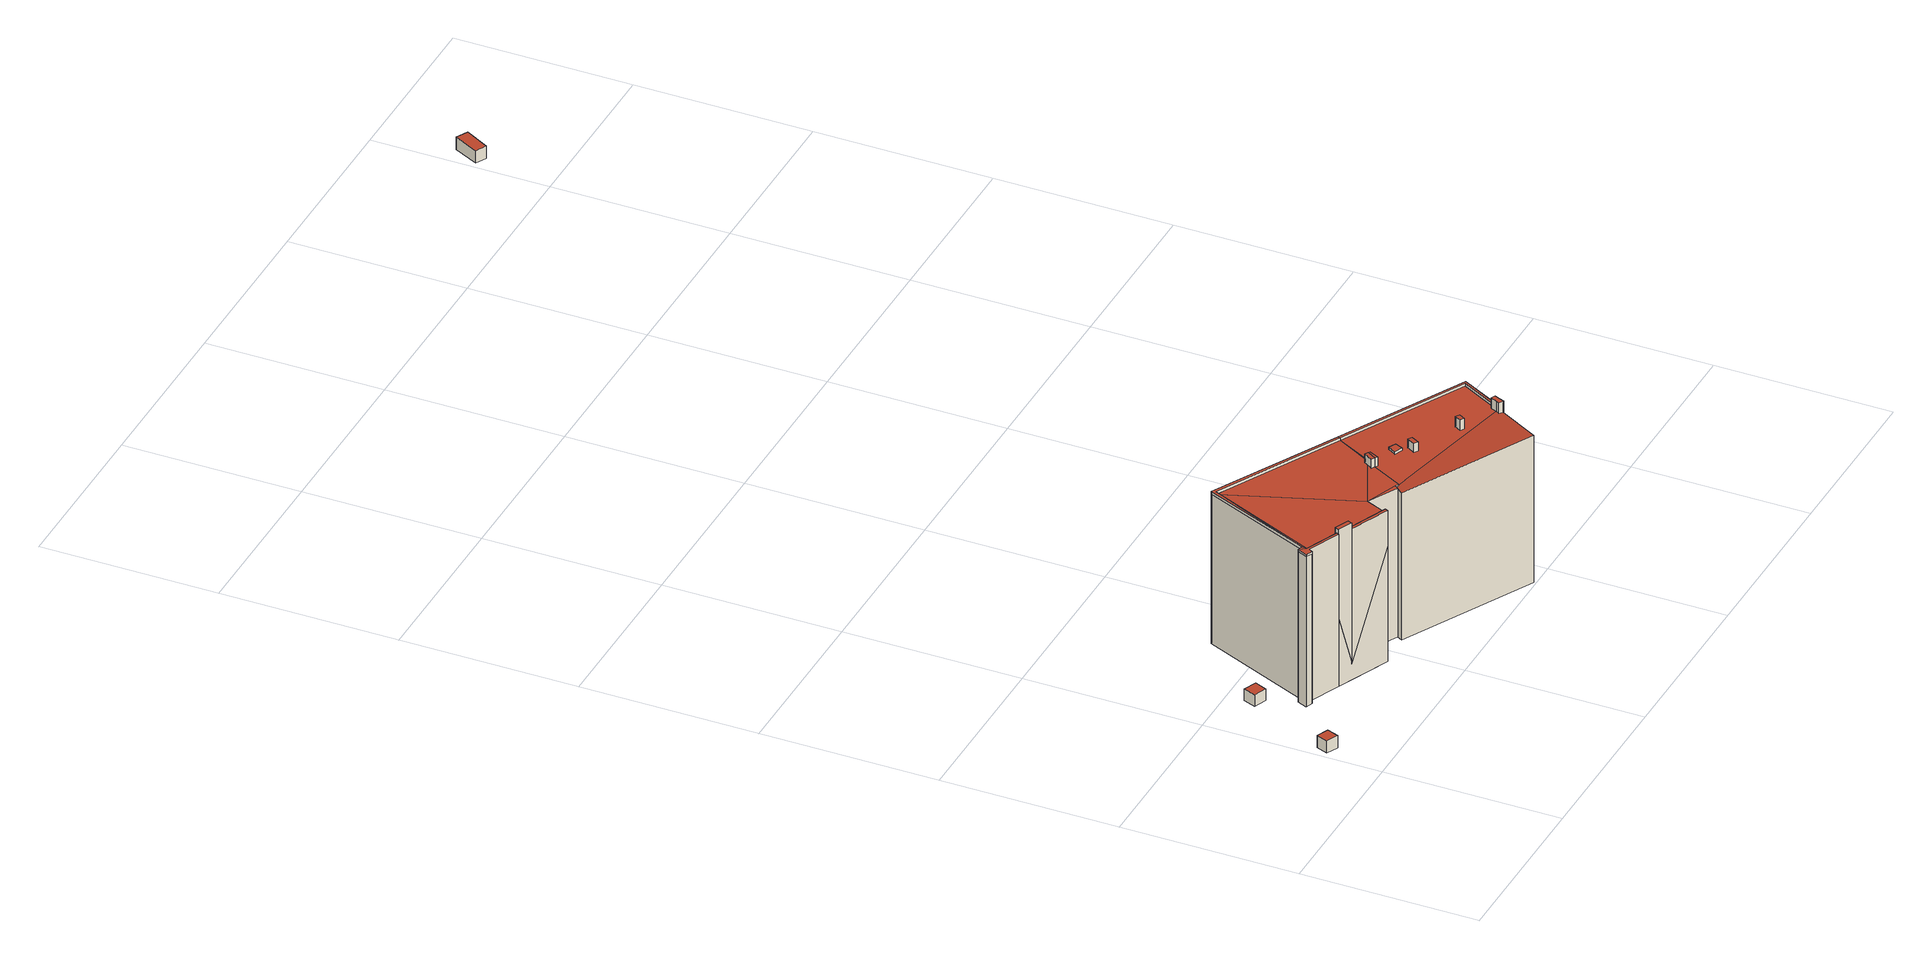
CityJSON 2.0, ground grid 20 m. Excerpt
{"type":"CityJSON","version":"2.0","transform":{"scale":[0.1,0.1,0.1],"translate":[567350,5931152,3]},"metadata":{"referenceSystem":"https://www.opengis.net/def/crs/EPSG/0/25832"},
"CityObjects":{
"building1":{"type":"Building","attributes":{"Grundfläche 2D":"2.053243","Grundhöhe NN":"3.967"},"geometry":[{"type":"Solid","lod":"3","boundaries":[[[[0,1,2,3]],[[4,5,3,2]],[[5,6,0,3]],[[6,7,1,0]],[[7,4,2,1]],[[7,6,5,4]]]],"semantics":{"surfaces":[{"type":"RoofSurface"},{"type":"WallSurface"},{"type":"GroundSurface"}],"values":[[0,1,1,1,1,2]]}}]},
"building2":{"type":"Building","attributes":{"Grundfläche 2D":"2.338818","Grundhöhe NN":"4.241"},"geometry":[{"type":"Solid","lod":"3","boundaries":[[[[8,9,10,11]],[[12,13,11,10]],[[13,14,8,11]],[[14,15,9,8]],[[15,12,10,9]],[[15,14,13,12]]]],"semantics":{"surfaces":[{"type":"RoofSurface"},{"type":"WallSurface"},{"type":"GroundSurface"}],"values":[[0,1,1,1,1,2]]}}]},
"building3":{"type":"Building","attributes":{"Grundfläche 2D":"200.994738","Grundhöhe NN":"4.140"},"children":["building3-1","building3-2","building3-3"],"geometry":[{"type":"MultiSurface","lod":"3","boundaries":[[[16,17,18]],[[17,19,18]],[[17,16,20,21,22,23,24,25]],[[18,19,26,27,28,29]],[[30,31,32,33,34,35,36]],[[37,38,36]],[[39,36,38,40,41,42]],[[43,30,44]],[[42,45,44,30,36,39]],[[46,47,16,18]],[[47,48,20,16]],[[21,20,48,49]],[[49,50,22,21]],[[17,25,32,31]],[[31,30,43,26,19,17]],[[44,45,27,26,43]],[[28,27,45,51]],[[51,52,29,28]],[[52,46,18,29]],[[53,54,23,22,50]],[[50,49,55,53]],[[34,33,50,53,56]],[[57,36,35,34,56,58]],[[37,36,57,59]],[[38,37,59,60]],[[40,38,60,61]],[[45,42,41,40,61,62]],[[51,45,62,63]],[[52,51,63,64]],[[46,52,64,65]],[[47,46,65,66]],[[48,47,66,67]],[[49,48,67,55]],[[53,55,67,66,65,64,63,62,61,60,59,57,58,56]]],"semantics":{"surfaces":[{"type":"RoofSurface"},{"type":"WallSurface"},{"type":"GroundSurface"}],"values":[0,0,0,0,0,0,0,0,0,1,1,1,1,1,1,1,1,1,1,1,1,1,1,1,1,1,1,1,1,1,1,1,1,2]}}]},
"building3-1":{"type":"BuildingInstallation","parents":["building3"],"geometry":[{"type":"MultiSurface","lod":"3","boundaries":[[[68,69,70,71,72,73,74]],[[75,76,77,78,72,71,70]],[[79,75,70,69]],[[73,72,78,80]],[[68,74,73,80,32,25,24,23]],[[54,81,79,69,68,23]]],"semantics":{"surfaces":[{"type":"RoofSurface"},{"type":"WallSurface"}],"values":[0,1,1,1,1,1]}}]},
"building3-2":{"type":"BuildingInstallation","parents":["building3"],"geometry":[{"type":"MultiSurface","lod":"3","boundaries":[[[75,79,82,83,76]],[[76,83,35,77]],[[56,34,82,79,81]],[[34,35,83,82]],[[58,35,83,35]]],"semantics":{"surfaces":[{"type":"RoofSurface"},{"type":"WallSurface"}],"values":[0,1,1,1,1]}}]},
"building3-3":{"type":"BuildingInstallation","parents":["building3"],"geometry":[{"type":"MultiSurface","lod":"3","boundaries":[[[84,85,86,87]],[[42,88,85,84]],[[39,89,86,85,88]],[[89,41,87,86]],[[84,87,41,42]]],"semantics":{"surfaces":[{"type":"RoofSurface"},{"type":"WallSurface"}],"values":[0,1,1,1,1]}}]},
"building4":{"type":"Building","attributes":{"Grundfläche 2D":"182.341816","Grundhöhe NN":"4.103"},"children":["building4-1","building4-2","building4-3","building4-4","building4-5","building4-6"],"geometry":[{"type":"Solid","lod":"3","boundaries":[[[[90,91,92,93,94,95,96,97]],[[96,97,96,95]],[[51,97,96,95,98,99]],[[90,97,61,60]],[[91,90,60,59]],[[92,91,59,100]],[[93,92,100,101]],[[102,103,99,98,95,94,93,101,104]],[[51,99,103,63]],[[97,51,63,61]],[[102,104,101,100,59,60,61,63,103]]]],"semantics":{"surfaces":[{"type":"RoofSurface"},{"type":"WallSurface"},{"type":"GroundSurface"}],"values":[[0,0,0,1,1,1,1,1,1,1,2]]}}]},
"building4-1":{"type":"BuildingInstallation","parents":["building4"],"geometry":[{"type":"MultiSurface","lod":"3","boundaries":[[[105,106,107,108]],[[108,107,109,110]],[[105,108,110,111]],[[106,105,111,112]],[[107,106,112,109]]],"semantics":{"surfaces":[{"type":"RoofSurface"},{"type":"WallSurface"}],"values":[0,1,1,1,1]}}]},
"building4-2":{"type":"BuildingInstallation","parents":["building4"],"geometry":[{"type":"MultiSurface","lod":"3","boundaries":[[[113,114,115,116]],[[116,115,117,118]],[[113,116,118,119]],[[114,113,119,120]],[[115,114,120,117]]],"semantics":{"surfaces":[{"type":"RoofSurface"},{"type":"WallSurface"}],"values":[0,1,1,1,1]}}]},
"building4-3":{"type":"BuildingInstallation","parents":["building4"],"geometry":[{"type":"MultiSurface","lod":"3","boundaries":[[[28,27,121,122,123,124]],[[51,45,27,28]],[[121,27,45,125]],[[122,121,125,126]],[[127,98,99,124,123]],[[99,51,28,124]]],"semantics":{"surfaces":[{"type":"RoofSurface"},{"type":"WallSurface"}],"values":[0,1,1,1,1,1]}}]},
"building4-4":{"type":"BuildingInstallation","parents":["building4"],"geometry":[{"type":"MultiSurface","lod":"3","boundaries":[[[128,129,130,131,132,133,134]],[[130,129,123,122,126,135]],[[131,130,135,96]],[[96,136,132,131]],[[136,94,133,132]],[[137,134,133,94,138]],[[127,123,129,128,95]],[[128,134,137,139,95]]],"semantics":{"surfaces":[{"type":"RoofSurface"},{"type":"WallSurface"}],"values":[0,1,1,1,1,1,1,1]}}]},
"building4-5":{"type":"BuildingInstallation","parents":["building4"],"geometry":[{"type":"MultiSurface","lod":"3","boundaries":[[[140,141,142,143]],[[143,142,144,145]],[[140,143,145,146]],[[141,140,146,147]],[[142,141,147,144]]],"semantics":{"surfaces":[{"type":"RoofSurface"},{"type":"WallSurface"}],"values":[0,1,1,1,1]}}]},
"building4-6":{"type":"BuildingInstallation","parents":["building4"],"geometry":[{"type":"MultiSurface","lod":"3","boundaries":[[[148,149,84,87]],[[87,84,150,41]],[[148,87,41,151]],[[149,148,151,152]],[[84,149,152,150]]],"semantics":{"surfaces":[{"type":"RoofSurface"},{"type":"WallSurface"}],"values":[0,1,1,1,1]}}]},
"building5":{"type":"Building","attributes":{"Grundfläche 2D":"2.195458","Grundhöhe NN":"4.495"},"geometry":[{"type":"Solid","lod":"3","boundaries":[[[[153,154,155,156]],[[157,158,156,155]],[[158,159,153,156]],[[159,160,154,153]],[[160,157,155,154]],[[160,159,158,157]]]],"semantics":{"surfaces":[{"type":"RoofSurface"},{"type":"WallSurface"},{"type":"GroundSurface"}],"values":[[0,1,1,1,1,2]]}}]},
"building6":{"type":"Building","attributes":{"Grundfläche 2D":"4.442001","Grundhöhe NN":"4.512"},"geometry":[{"type":"Solid","lod":"3","boundaries":[[[[161,162,163,164]],[[165,166,164,163]],[[166,167,161,164]],[[167,168,162,161]],[[168,165,163,162]],[[168,167,166,165]]]],"semantics":{"surfaces":[{"type":"RoofSurface"},{"type":"WallSurface"},{"type":"GroundSurface"}],"values":[[0,1,1,1,1,2]]}}]}
},
"vertices":[
[26,72,25],[13,78,25],[8,65,25],[21,59,25],[8,65,10],[21,59,10],[26,72,10],[13,78,10],
[65,159,26],[71,173,26],[56,179,26],[51,165,26],[56,179,12],[51,165,12],[65,159,12],[71,173,12],
[78,129,197],[84,122,197],[83,127,198],[137,247,197],[73,118,197],[81,115,197],[83,119,197],[120,103,197],[120,104,197],[121,106,197],[137,248,197],[277,174,197],[278,177,197],[136,252,197],[137,247,194],[84,122,194],[121,106,193],[120,104,193],[181,77,192],[182,80,192],[192,104,192],[225,86,193],[228,90,193],[250,131,193],[232,88,193],[250,123,193],[256,133,194],[137,248,194],[143,244,194],[277,174,194],[83,127,194],[78,129,195],[73,118,195],[81,115,194],[83,119,194],[278,177,194],[136,252,194],[83,119,11],[120,103,11],[81,115,11],[181,77,11],[192,104,11],[182,80,11],[225,86,11],[228,90,11],[232,88,11],[277,174,11],[278,177,11],[136,252,11],[83,127,11],[78,129,11],[73,118,11],
[120,103,203],[136,96,203],[136,97,203],[137,99,203],[138,101,203],[122,108,203],[120,104,203],[136,97,196],[137,99,196],[137,99,193],[138,101,193],[136,96,196],[122,108,193],[136,96,11],
[181,77,196],[182,80,196],
[256,133,204],[252,135,204],[246,125,204],[250,123,204],[252,135,194],[246,125,193],
[228,90,192],[225,86,192],[222,80,191],[371,2,191],[393,46,193],[396,52,193],[391,53,193],[232,88,192],[420,97,194],[422,101,194],[222,80,11],[371,2,11],[420,97,11],[422,101,11],[396,52,11],
[353,76,206],[349,79,206],[345,72,206],[349,69,206],[345,72,193],[349,69,193],[353,76,193],[349,79,193],
[299,104,204],[295,107,204],[290,98,204],[294,95,204],[290,98,193],[294,95,193],[299,104,193],[295,107,193],
[418,100,197],[397,59,197],[399,58,197],[422,101,197],[418,100,194],[397,59,193],[399,58,193],
[396,52,206],[399,58,206],[394,60,206],[391,53,206],[389,49,206],[393,46,206],[394,46,206],[394,60,193],[389,49,193],[394,46,13],[393,46,13],[396,52,13],
[292,119,196],[284,123,196],[279,114,196],[288,110,196],[279,114,193],[288,110,193],[292,119,193],[284,123,193],
[253,121,204],[258,132,204],[256,133,193],[253,121,193],[258,132,193],
[359,181,32],[347,187,32],[339,173,32],[352,167,32],[339,173,15],[352,167,15],[359,181,15],[347,187,15],
[628,1304,30],[615,1311,30],[601,1283,30],[613,1277,30],[601,1283,15],[613,1277,15],[628,1304,15],[615,1311,15]
]}
